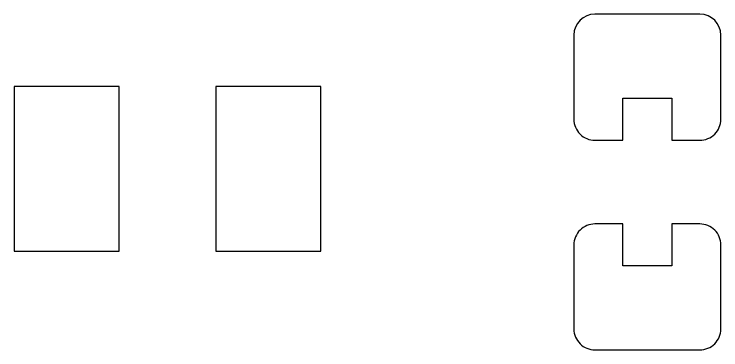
# Model space of a CAD drawing. Extents: x -166 to 204, y -124 to 146.
# Drawn here: x -1.18 to 5.55, y -22.3 to -19.1 of the extents above; entities that cross this region are included whole.
import ezdxf

# ---------------------------------------------------------------- set-up
doc = ezdxf.new("R2010")
doc.units = 0
doc.header["$MEASUREMENT"] = 0
doc.layers.get('0').update_dxf_attribs({"linetype": 'CONTINUOUS'})

msp = doc.modelspace()

# ---------------------------------------------------------------- linework, layer by layer
for points in [[(5.549, -19.300999, 0.414212), (5.349, -19.099999), (5.349, -19.099999), (4.349, -19.099999), (4.349, -19.099999, 0.414211), (4.149, -19.300999), (4.149, -19.300999), (4.149, -20.102), (4.149, -20.102, 0.414214), (4.349, -20.302), (4.349, -20.302), (4.616, -20.302), (4.616, -20.302), (4.616, -19.901), (4.616, -19.901), (5.082, -19.901), (5.082, -19.901), (5.082, -20.302), (5.082, -20.302), (5.349, -20.302), (5.349, -20.302, 0.414214), (5.549, -20.102), (5.549, -20.102), (5.549, -19.300999)], [(5.549, -21.3, 0.414214), (5.349, -21.1), (5.349, -21.1), (5.082, -21.1), (5.082, -21.1), (5.082, -21.5), (5.082, -21.5), (4.616, -21.5), (4.616, -21.5), (4.616, -21.1), (4.616, -21.1), (4.349, -21.1), (4.349, -21.1, 0.414214), (4.149, -21.3), (4.149, -21.3), (4.149, -22.101001), (4.149, -22.101001, 0.414214), (4.349, -22.3), (4.349, -22.3), (5.349, -22.3), (5.349, -22.3, 0.414214), (5.549, -22.101001), (5.549, -22.101001), (5.549, -21.3)]]:
    msp.add_lwpolyline(points, format="xyb")
for points in [[(-0.183, -19.788999), (-1.183, -19.788999), (-1.183, -19.788999), (-1.183, -21.359001), (-1.183, -21.359001), (-0.183, -21.359001), (-0.183, -21.359001), (-0.183, -19.788999)], [(1.737, -19.788999), (0.737, -19.788999), (0.737, -19.788999), (0.737, -21.359001), (0.737, -21.359001), (1.737, -21.359001), (1.737, -21.359001), (1.737, -19.788999)]]:
    msp.add_lwpolyline(points)

doc.saveas('drawing.dxf')
